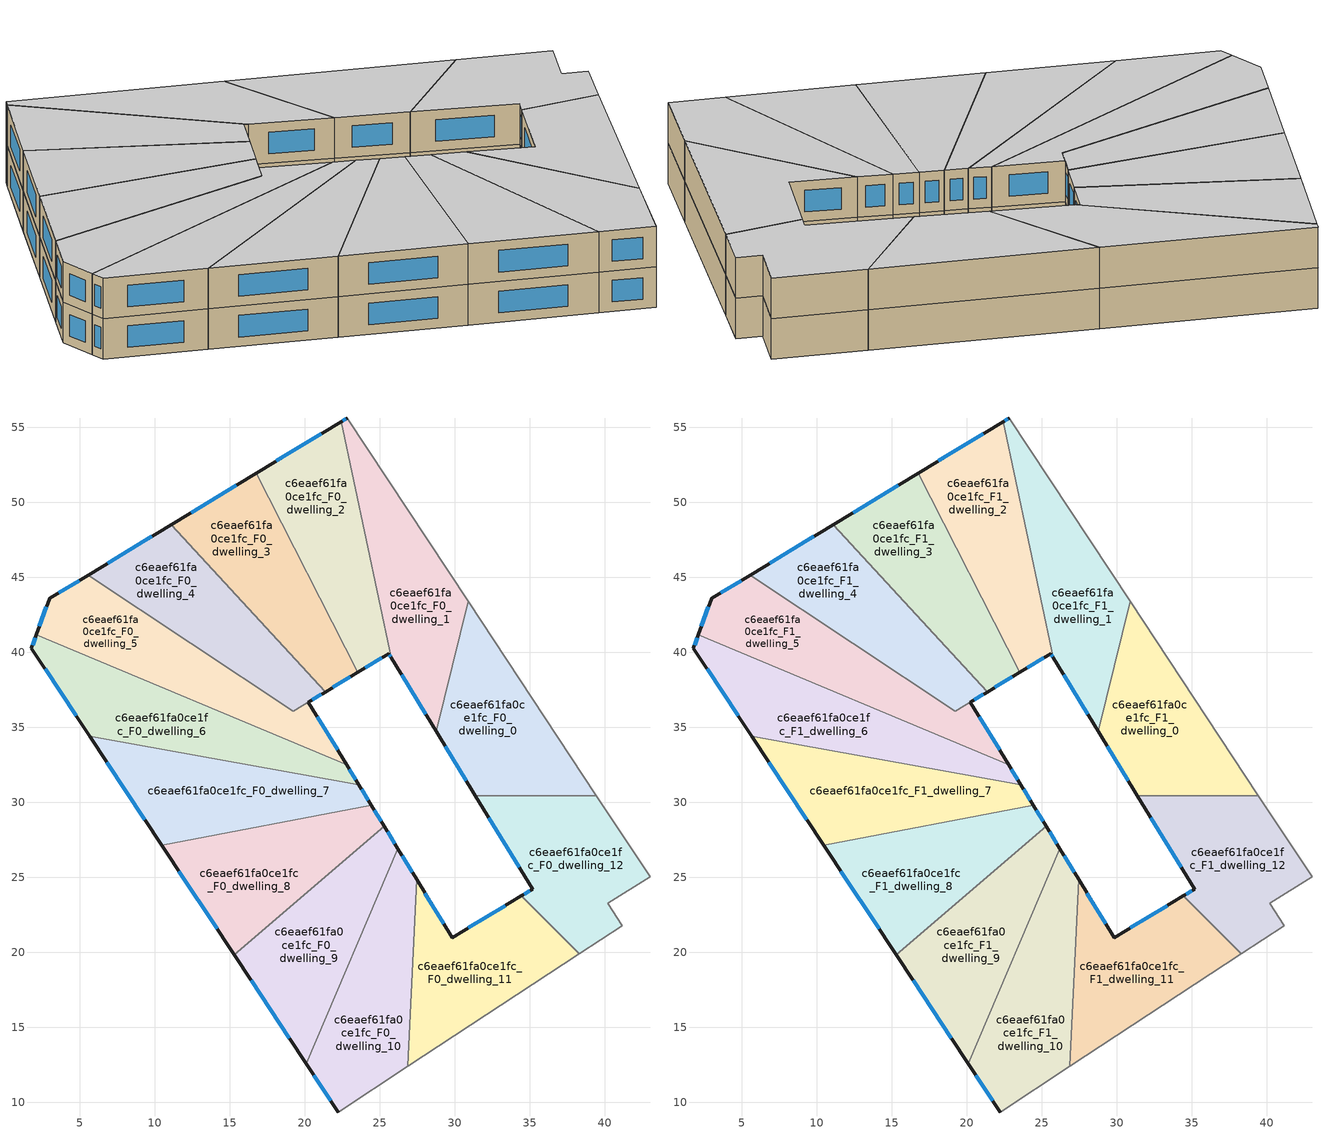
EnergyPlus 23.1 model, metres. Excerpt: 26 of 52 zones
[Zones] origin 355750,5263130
c6eaef61fa0ce1fc_F0_dwelling_0
 floor ground (EU_floor_Construction): 30.9,43.41 39.45,30.46 31.39,30.46 28.78,34.74 z0
 wall outside (EU_wall_Construction): 28.78,34.74 31.39,30.46 z0:3
 wall adiabatic (EU_wall_Construction): 39.45,30.46 30.9,43.41 z0:3
 wall to c6eaef61fa0ce1fc_F0_dwelling_1 (EU_wall_Construction): 30.9,43.41 28.77,34.74 z0:3
 wall to c6eaef61fa0ce1fc_F0_dwelling_12 (EU_wall_Construction): 31.39,30.46 39.45,30.46 z0:3
 window (EU_Window_Construction): 29.39,33.74 30.78,31.46 z0.7:2.3
c6eaef61fa0ce1fc_F0_dwelling_1
 floor ground (EU_floor_Construction): 22.84,55.63 30.9,43.41 28.78,34.74 25.78,39.66 22.45,55.39 z0
 wall outside (EU_wall_Construction): 25.78,39.66 28.78,34.74 / 22.84,55.63 22.45,55.39 z0:3
 wall adiabatic (EU_wall_Construction): 30.9,43.41 22.84,55.63 z0:3
 wall to c6eaef61fa0ce1fc_F0_dwelling_2 (EU_wall_Construction): 22.45,55.39 25.78,39.66 z0:3
 window (EU_Window_Construction): 26.48,38.5 28.07,35.9 / 22.74,55.57 22.54,55.45 z0.7:2.3
c6eaef61fa0ce1fc_F0_dwelling_10
 floor ground (EU_floor_Construction): 26.22,26.92 27.47,24.87 26.89,12.42 22.24,9.36 20.12,12.58 z0
 wall outside (EU_wall_Construction): 27.47,24.87 26.22,26.92 / 20.12,12.58 22.24,9.36 z0:3
 wall adiabatic (EU_wall_Construction): 22.24,9.36 26.89,12.42 z0:3
 wall to c6eaef61fa0ce1fc_F0_dwelling_9 (EU_wall_Construction): 26.22,26.92 20.12,12.58 z0:3
 wall to c6eaef61fa0ce1fc_F0_dwelling_11 (EU_wall_Construction): 26.89,12.42 27.47,24.87 z0:3
 window (EU_Window_Construction): 27.17,25.35 26.51,26.44 / 20.62,11.82 21.75,10.12 z0.7:2.3
c6eaef61fa0ce1fc_F0_dwelling_11
 floor ground (EU_floor_Construction): 34.45,23.77 38.32,19.93 26.89,12.42 27.47,24.87 29.84,20.99 z0
 wall outside (EU_wall_Construction): 34.45,23.77 29.84,20.99 27.47,24.87 z0:3
 wall adiabatic (EU_wall_Construction): 26.89,12.42 38.32,19.93 z0:3
 wall to c6eaef61fa0ce1fc_F0_dwelling_12 (EU_wall_Construction): 38.32,19.93 34.45,23.77 z0:3
 window (EU_Window_Construction): 29.28,21.9 28.02,23.96 / 33.37,23.12 30.92,21.64 z0.7:2.3
c6eaef61fa0ce1fc_F0_dwelling_12
 floor ground (EU_floor_Construction): 39.45,30.46 43.03,25.03 40.2,23.29 41.17,21.8 38.32,19.93 34.45,23.77 35.19,24.22 31.39,30.46 z0
 wall outside (EU_wall_Construction): 31.39,30.46 35.19,24.22 34.45,23.77 z0:3
 wall adiabatic (EU_wall_Construction): 38.32,19.93 41.17,21.8 40.2,23.29 43.03,25.03 39.45,30.46 z0:3
 window (EU_Window_Construction): 35.02,24.12 34.63,23.88 / 32.28,28.99 34.3,25.69 z0.7:2.3
c6eaef61fa0ce1fc_F0_dwelling_2
 floor ground (EU_floor_Construction): 22.45,55.39 25.78,39.66 25.61,39.93 23.54,38.67 16.78,51.96 z0
 wall outside (EU_wall_Construction): 23.54,38.67 25.61,39.93 25.78,39.66 / 22.45,55.39 16.78,51.96 z0:3
 wall to c6eaef61fa0ce1fc_F0_dwelling_3 (EU_wall_Construction): 16.78,51.96 23.54,38.67 z0:3
 window (EU_Window_Construction): 25.65,39.86 25.74,39.72 / 24.03,38.97 25.13,39.63 / 21.12,54.59 18.11,52.77 z0.7:2.3
c6eaef61fa0ce1fc_F0_dwelling_3
 floor ground (EU_floor_Construction): 16.78,51.96 23.54,38.67 21.37,37.36 11.11,48.52 z0
 wall outside (EU_wall_Construction): 21.38,37.36 23.54,38.67 / 16.78,51.96 11.11,48.52 z0:3
 wall to c6eaef61fa0ce1fc_F0_dwelling_4 (EU_wall_Construction): 11.11,48.52 21.37,37.36 z0:3
 window (EU_Window_Construction): 21.89,37.67 23.03,38.36 / 15.45,51.15 12.45,49.33 z0.7:2.3
c6eaef61fa0ce1fc_F0_dwelling_4
 floor ground (EU_floor_Construction): 11.11,48.52 21.37,37.36 19.39,36.16 19.26,36.08 5.57,45.16 z0
 wall outside (EU_wall_Construction): 11.11,48.52 5.57,45.16 z0:3
 wall to c6eaef61fa0ce1fc_F0_dwelling_5 (EU_wall_Construction): 5.57,45.16 19.26,36.08 21.37,37.36 z0:3
 window (EU_Window_Construction): 9.81,47.73 6.87,45.95 z0.7:2.3
c6eaef61fa0ce1fc_F0_dwelling_5
 floor ground (EU_floor_Construction): 21.38,37.36 20.26,36.68 22.8,32.52 2.12,41.19 2.99,43.6 5.57,45.16 19.26,36.08 19.39,36.16 z0
 wall outside (EU_wall_Construction): 22.8,32.52 20.26,36.68 21.38,37.36 / 5.57,45.16 2.99,43.6 2.12,41.19 z0:3
 wall to c6eaef61fa0ce1fc_F0_dwelling_6 (EU_wall_Construction): 2.12,41.19 22.8,32.52 z0:3
 window (EU_Window_Construction): 22.2,33.5 20.85,35.7 / 2.79,43.03 2.32,41.75 / 4.96,44.79 3.6,43.97 / 20.52,36.84 21.11,37.2 z0.7:2.3
c6eaef61fa0ce1fc_F0_dwelling_6
 floor ground (EU_floor_Construction): 22.8,32.52 23.61,31.19 5.68,34.4 1.79,40.28 2.12,41.19 z0
 wall outside (EU_wall_Construction): 23.61,31.19 22.8,32.52 / 2.12,41.19 1.79,40.28 5.68,34.4 z0:3
 wall to c6eaef61fa0ce1fc_F0_dwelling_7 (EU_wall_Construction): 5.68,34.4 23.61,31.19 z0:3
 window (EU_Window_Construction): 23.42,31.5 22.99,32.21 / 2.7,38.9 4.77,35.78 / 2.04,40.98 1.87,40.49 z0.7:2.3
c6eaef61fa0ce1fc_F0_dwelling_7
 floor ground (EU_floor_Construction): 23.61,31.19 24.44,29.82 10.49,27.14 5.68,34.4 z0
 wall outside (EU_wall_Construction): 24.44,29.82 23.61,31.19 / 5.68,34.4 10.49,27.14 z0:3
 wall to c6eaef61fa0ce1fc_F0_dwelling_8 (EU_wall_Construction): 10.49,27.14 24.44,29.82 z0:3
 window (EU_Window_Construction): 24.25,30.14 23.8,30.87 / 6.81,32.69 9.36,28.84 z0.7:2.3
c6eaef61fa0ce1fc_F0_dwelling_8
 floor ground (EU_floor_Construction): 24.44,29.82 25.31,28.4 15.3,19.86 10.49,27.14 z0
 wall outside (EU_wall_Construction): 25.31,28.4 24.44,29.82 / 10.49,27.14 15.3,19.86 z0:3
 wall to c6eaef61fa0ce1fc_F0_dwelling_9 (EU_wall_Construction): 15.3,19.86 25.31,28.4 z0:3
 window (EU_Window_Construction): 25.11,28.73 24.65,29.49 / 11.62,25.43 14.17,21.57 z0.7:2.3
c6eaef61fa0ce1fc_F0_dwelling_9
 floor ground (EU_floor_Construction): 25.31,28.4 26.22,26.92 20.12,12.58 15.3,19.86 z0
 wall outside (EU_wall_Construction): 26.22,26.92 25.31,28.4 / 15.3,19.86 20.12,12.58 z0:3
 window (EU_Window_Construction): 26.01,27.26 25.53,28.05 / 16.43,18.15 18.99,14.29 z0.7:2.3
c6eaef61fa0ce1fc_F1_dwelling_0
 floor to c6eaef61fa0ce1fc_F0_dwelling_0 (EU_floor_Construction): 30.9,43.41 39.45,30.46 31.39,30.46 28.77,34.74 z3
 wall outside (EU_wall_Construction): 28.78,34.74 31.39,30.46 z3:6
 wall adiabatic (EU_wall_Construction): 39.45,30.46 30.9,43.41 z3:6
 wall to c6eaef61fa0ce1fc_F1_dwelling_1 (EU_wall_Construction): 30.9,43.41 28.77,34.74 z3:6
 wall to c6eaef61fa0ce1fc_F1_dwelling_12 (EU_wall_Construction): 31.39,30.46 39.45,30.46 z3:6
 window (EU_Window_Construction): 29.39,33.74 30.78,31.46 z3.7:5.3
 ceiling to c6eaef61fa0ce1fc_F2_dwelling_0 (EU_floor_Construction): 39.45,30.46 30.9,43.41 28.77,34.74 31.39,30.46 z6
c6eaef61fa0ce1fc_F1_dwelling_1
 floor to c6eaef61fa0ce1fc_F0_dwelling_1 (EU_floor_Construction): 22.83,55.63 30.9,43.41 28.77,34.74 25.78,39.66 22.45,55.39 z3
 wall outside (EU_wall_Construction): 25.78,39.66 28.78,34.74 / 22.84,55.63 22.45,55.39 z3:6
 wall adiabatic (EU_wall_Construction): 30.9,43.41 22.84,55.63 z3:6
 wall to c6eaef61fa0ce1fc_F1_dwelling_2 (EU_wall_Construction): 22.45,55.39 25.78,39.66 z3:6
 window (EU_Window_Construction): 26.48,38.5 28.07,35.9 / 22.74,55.57 22.54,55.45 z3.7:5.3
 ceiling to c6eaef61fa0ce1fc_F2_dwelling_1 (EU_floor_Construction): 28.77,34.74 30.9,43.41 22.83,55.63 22.45,55.39 25.78,39.66 z6
c6eaef61fa0ce1fc_F1_dwelling_10
 floor to c6eaef61fa0ce1fc_F0_dwelling_10 (EU_floor_Construction): 26.22,26.92 27.47,24.87 26.89,12.42 22.24,9.36 20.12,12.58 z3
 wall outside (EU_wall_Construction): 27.47,24.87 26.22,26.92 / 20.12,12.58 22.24,9.36 z3:6
 wall adiabatic (EU_wall_Construction): 22.24,9.36 26.89,12.42 z3:6
 wall to c6eaef61fa0ce1fc_F1_dwelling_9 (EU_wall_Construction): 26.22,26.92 20.12,12.58 z3:6
 wall to c6eaef61fa0ce1fc_F1_dwelling_11 (EU_wall_Construction): 26.89,12.42 27.47,24.87 z3:6
 window (EU_Window_Construction): 27.17,25.35 26.51,26.44 / 20.62,11.82 21.75,10.12 z3.7:5.3
 ceiling to c6eaef61fa0ce1fc_F2_dwelling_10 (EU_floor_Construction): 26.89,12.42 27.47,24.87 26.22,26.92 20.12,12.58 22.24,9.36 z6
c6eaef61fa0ce1fc_F1_dwelling_11
 floor to c6eaef61fa0ce1fc_F0_dwelling_11 (EU_floor_Construction): 34.45,23.77 38.32,19.93 26.89,12.42 27.47,24.87 29.84,20.99 z3
 wall outside (EU_wall_Construction): 34.45,23.77 29.84,20.99 27.47,24.87 z3:6
 wall adiabatic (EU_wall_Construction): 26.89,12.42 38.32,19.93 z3:6
 wall to c6eaef61fa0ce1fc_F1_dwelling_12 (EU_wall_Construction): 38.32,19.93 34.45,23.77 z3:6
 window (EU_Window_Construction): 29.28,21.9 28.02,23.96 / 33.37,23.12 30.92,21.64 z3.7:5.3
 ceiling to c6eaef61fa0ce1fc_F2_dwelling_11 (EU_floor_Construction): 38.32,19.93 34.45,23.77 29.84,20.99 27.47,24.87 26.89,12.42 z6
c6eaef61fa0ce1fc_F1_dwelling_12
 floor to c6eaef61fa0ce1fc_F0_dwelling_12 (EU_floor_Construction): 39.45,30.46 43.03,25.03 40.2,23.29 41.17,21.8 38.32,19.93 34.45,23.77 35.19,24.22 31.39,30.46 z3
 wall outside (EU_wall_Construction): 31.39,30.46 35.19,24.22 34.45,23.77 z3:6
 wall adiabatic (EU_wall_Construction): 38.32,19.93 41.17,21.8 40.2,23.29 43.03,25.03 39.45,30.46 z3:6
 window (EU_Window_Construction): 35.02,24.12 34.63,23.88 / 32.28,28.99 34.3,25.69 z3.7:5.3
 ceiling to c6eaef61fa0ce1fc_F2_dwelling_12 (EU_floor_Construction): 41.17,21.8 40.2,23.29 43.03,25.03 39.45,30.46 31.39,30.46 35.19,24.22 34.45,23.77 38.32,19.93 z6
c6eaef61fa0ce1fc_F1_dwelling_2
 floor to c6eaef61fa0ce1fc_F0_dwelling_2 (EU_floor_Construction): 22.45,55.39 25.78,39.66 25.61,39.93 23.54,38.67 16.78,51.96 z3
 wall outside (EU_wall_Construction): 23.54,38.67 25.61,39.93 25.78,39.66 / 22.45,55.39 16.78,51.96 z3:6
 wall to c6eaef61fa0ce1fc_F1_dwelling_3 (EU_wall_Construction): 16.78,51.96 23.54,38.67 z3:6
 window (EU_Window_Construction): 25.65,39.86 25.74,39.72 / 24.03,38.97 25.13,39.63 / 21.12,54.59 18.11,52.77 z3.7:5.3
 ceiling to c6eaef61fa0ce1fc_F2_dwelling_2 (EU_floor_Construction): 25.78,39.66 22.45,55.39 16.78,51.96 23.54,38.67 25.61,39.93 z6
c6eaef61fa0ce1fc_F1_dwelling_3
 floor to c6eaef61fa0ce1fc_F0_dwelling_3 (EU_floor_Construction): 16.78,51.96 23.54,38.67 21.37,37.36 11.11,48.52 z3
 wall outside (EU_wall_Construction): 21.38,37.36 23.54,38.67 / 16.78,51.96 11.11,48.52 z3:6
 wall to c6eaef61fa0ce1fc_F1_dwelling_4 (EU_wall_Construction): 11.11,48.52 21.37,37.36 z3:6
 window (EU_Window_Construction): 21.89,37.67 23.03,38.36 / 15.45,51.15 12.45,49.33 z3.7:5.3
 ceiling to c6eaef61fa0ce1fc_F2_dwelling_3 (EU_floor_Construction): 23.54,38.67 16.78,51.96 11.11,48.52 21.37,37.36 z6
c6eaef61fa0ce1fc_F1_dwelling_4
 floor to c6eaef61fa0ce1fc_F0_dwelling_4 (EU_floor_Construction): 11.11,48.52 21.37,37.36 19.39,36.16 19.26,36.08 5.57,45.16 z3
 wall outside (EU_wall_Construction): 11.11,48.52 5.57,45.16 z3:6
 wall to c6eaef61fa0ce1fc_F1_dwelling_5 (EU_wall_Construction): 5.57,45.16 19.26,36.08 21.37,37.36 z3:6
 window (EU_Window_Construction): 9.81,47.73 6.87,45.95 z3.7:5.3
 ceiling to c6eaef61fa0ce1fc_F2_dwelling_4 (EU_floor_Construction): 21.37,37.36 11.11,48.52 5.57,45.16 19.26,36.08 19.39,36.16 z6
c6eaef61fa0ce1fc_F1_dwelling_5
 floor to c6eaef61fa0ce1fc_F0_dwelling_5 (EU_floor_Construction): 21.38,37.36 20.26,36.68 22.8,32.52 2.12,41.19 2.99,43.6 5.57,45.16 19.26,36.08 19.39,36.16 z3
 wall outside (EU_wall_Construction): 22.8,32.52 20.26,36.68 21.38,37.36 / 5.57,45.16 2.99,43.6 2.12,41.19 z3:6
 wall to c6eaef61fa0ce1fc_F1_dwelling_6 (EU_wall_Construction): 2.12,41.19 22.8,32.52 z3:6
 window (EU_Window_Construction): 22.2,33.5 20.85,35.7 / 2.79,43.03 2.32,41.75 / 4.96,44.79 3.6,43.97 / 20.52,36.84 21.11,37.2 z3.7:5.3
 ceiling to c6eaef61fa0ce1fc_F2_dwelling_5 (EU_floor_Construction): 22.8,32.52 20.26,36.68 21.38,37.36 19.39,36.16 19.26,36.08 5.57,45.16 2.99,43.6 2.12,41.19 z6
c6eaef61fa0ce1fc_F1_dwelling_6
 floor to c6eaef61fa0ce1fc_F0_dwelling_6 (EU_floor_Construction): 22.8,32.52 23.61,31.19 5.68,34.4 1.79,40.28 2.12,41.19 z3
 wall outside (EU_wall_Construction): 23.61,31.19 22.8,32.52 / 2.12,41.19 1.79,40.28 5.68,34.4 z3:6
 wall to c6eaef61fa0ce1fc_F1_dwelling_7 (EU_wall_Construction): 5.68,34.4 23.61,31.19 z3:6
 window (EU_Window_Construction): 23.42,31.5 22.99,32.21 / 2.7,38.9 4.77,35.78 / 2.04,40.98 1.87,40.49 z3.7:5.3
 ceiling to c6eaef61fa0ce1fc_F2_dwelling_6 (EU_floor_Construction): 23.61,31.19 22.8,32.52 2.12,41.19 1.79,40.28 5.68,34.4 z6
c6eaef61fa0ce1fc_F1_dwelling_7
 floor to c6eaef61fa0ce1fc_F0_dwelling_7 (EU_floor_Construction): 23.61,31.19 24.44,29.82 10.49,27.14 5.68,34.4 z3
 wall outside (EU_wall_Construction): 24.44,29.82 23.61,31.19 / 5.68,34.4 10.49,27.14 z3:6
 wall to c6eaef61fa0ce1fc_F1_dwelling_8 (EU_wall_Construction): 10.49,27.14 24.44,29.82 z3:6
 window (EU_Window_Construction): 24.25,30.14 23.8,30.87 / 6.81,32.69 9.36,28.84 z3.7:5.3
 ceiling to c6eaef61fa0ce1fc_F2_dwelling_7 (EU_floor_Construction): 24.44,29.82 23.61,31.19 5.68,34.4 10.49,27.14 z6
c6eaef61fa0ce1fc_F1_dwelling_8
 floor to c6eaef61fa0ce1fc_F0_dwelling_8 (EU_floor_Construction): 24.44,29.82 25.31,28.4 15.3,19.86 10.49,27.14 z3
 wall outside (EU_wall_Construction): 25.31,28.4 24.44,29.82 / 10.49,27.14 15.3,19.86 z3:6
 wall to c6eaef61fa0ce1fc_F1_dwelling_9 (EU_wall_Construction): 15.3,19.86 25.31,28.4 z3:6
 window (EU_Window_Construction): 25.11,28.73 24.65,29.49 / 11.62,25.43 14.17,21.57 z3.7:5.3
 ceiling to c6eaef61fa0ce1fc_F2_dwelling_8 (EU_floor_Construction): 25.31,28.4 24.44,29.82 10.49,27.14 15.3,19.86 z6
c6eaef61fa0ce1fc_F1_dwelling_9
 floor to c6eaef61fa0ce1fc_F0_dwelling_9 (EU_floor_Construction): 25.31,28.4 26.22,26.92 20.12,12.58 15.3,19.86 z3
 wall outside (EU_wall_Construction): 26.22,26.92 25.31,28.4 / 15.3,19.86 20.12,12.58 z3:6
 window (EU_Window_Construction): 26.01,27.26 25.53,28.05 / 16.43,18.15 18.99,14.29 z3.7:5.3
 ceiling to c6eaef61fa0ce1fc_F2_dwelling_9 (EU_floor_Construction): 20.12,12.58 26.22,26.92 25.31,28.4 15.3,19.86 z6
[Building]
EU S2 Campaign: North Axis=0; Terrain=City; Solar Distribution=FullExterior
[Site:Location]
Budapest.Ferenc.Liszt.Intl.AP: Latitude=47.437; Longitude=19.256; Time Zone=1; Elevation=185
[SizingPeriod:WeatherFileDays]
AnnualSizingPeriod: Begin Month=1; Begin Day of Month=1; End Month=12; End Day of Month=31; Day of Week for Start Day=Monday; Use Weather File Daylight Saving Period=No; Use Weather File Rain and Snow Indicators=No
[MATERIAL]
EU_InternalMass_Material: Roughness=MediumRough; Thickness=0.1; Conductivity=1; Density=1800; Specific Heat=900; Thermal Absorptance=0.9; Solar Absorptance=0.7; Visible Absorptance=0.7
[MATERIAL:NOMASS] Roughness=MediumRough; Thermal Absorptance=0.9; Solar Absorptance=0.7; Visible Absorptance=0.7
Name | Thermal Resistance
EU_wall_NoMass | 0.832559
EU_floor_NoMass | 0.872794
[WINDOWMATERIAL:SIMPLEGLAZINGSYSTEM]
EU_Window_SimpleGlazing: UFactor=2.79869; Solar Heat Gain Coefficient=0.75; Visible Transmittance=0.75
[CONSTRUCTION]
EU_wall_Construction: EU_wall_NoMass
EU_floor_Construction: EU_floor_NoMass
EU_Window_Construction: EU_Window_SimpleGlazing
EU_InternalMass_Construction: EU_InternalMass_Material
[ZONE] Type=1; Multiplier=1; Ceiling Height=autocalculate; Floor Area=autocalculate; Part of Total Floor Area=Yes
Name | Volume
c6eaef61fa0ce1fc_F0_dwelling_0; c6eaef61fa0ce1fc_F1_dwelling_0; c6eaef61fa0ce1fc_F0_dwelling_11; c6eaef61fa0ce1fc_F1_dwelling_11 | 204.264
c6eaef61fa0ce1fc_F0_dwelling_1; c6eaef61fa0ce1fc_F1_dwelling_1 | 204.241
c6eaef61fa0ce1fc_F0_dwelling_10; c6eaef61fa0ce1fc_F0_dwelling_9; c6eaef61fa0ce1fc_F1_dwelling_9 | 204.242
c6eaef61fa0ce1fc_F1_dwelling_10 | 204.243
c6eaef61fa0ce1fc_F0_dwelling_12; c6eaef61fa0ce1fc_F1_dwelling_12 | 204.276
c6eaef61fa0ce1fc_F0_dwelling_2; c6eaef61fa0ce1fc_F1_dwelling_2 | 204.249
c6eaef61fa0ce1fc_F0_dwelling_3; c6eaef61fa0ce1fc_F1_dwelling_3 | 204.226
c6eaef61fa0ce1fc_F0_dwelling_4; c6eaef61fa0ce1fc_F1_dwelling_4 | 199.822
c6eaef61fa0ce1fc_F0_dwelling_5 | 208.692
c6eaef61fa0ce1fc_F1_dwelling_5 | 208.691
c6eaef61fa0ce1fc_F0_dwelling_6 | 204.292
c6eaef61fa0ce1fc_F1_dwelling_6 | 204.291
c6eaef61fa0ce1fc_F0_dwelling_7; c6eaef61fa0ce1fc_F1_dwelling_7 | 204.275
c6eaef61fa0ce1fc_F0_dwelling_8 | 204.257
c6eaef61fa0ce1fc_F1_dwelling_8 | 204.256
[INTERNALMASS] Construction=EU_InternalMass_Construction
Name | Zone or ZoneList | Surface Area
c6eaef61fa0ce1fc_F0_dwelling_0_EU_InternalMass | c6eaef61fa0ce1fc_F0_dwelling_0 | 68.088
c6eaef61fa0ce1fc_F0_dwelling_1_EU_InternalMass | c6eaef61fa0ce1fc_F0_dwelling_1 | 68.0803
c6eaef61fa0ce1fc_F0_dwelling_2_EU_InternalMass | c6eaef61fa0ce1fc_F0_dwelling_2 | 68.0828
c6eaef61fa0ce1fc_F0_dwelling_3_EU_InternalMass | c6eaef61fa0ce1fc_F0_dwelling_3 | 68.0868
c6eaef61fa0ce1fc_F0_dwelling_4_EU_InternalMass | c6eaef61fa0ce1fc_F0_dwelling_4 | 66.6102
c6eaef61fa0ce1fc_F0_dwelling_5_EU_InternalMass | c6eaef61fa0ce1fc_F0_dwelling_5 | 69.5588
c6eaef61fa0ce1fc_F0_dwelling_6_EU_InternalMass | c6eaef61fa0ce1fc_F0_dwelling_6 | 68.097
c6eaef61fa0ce1fc_F0_dwelling_7_EU_InternalMass | c6eaef61fa0ce1fc_F0_dwelling_7 | 68.0917
c6eaef61fa0ce1fc_F0_dwelling_8_EU_InternalMass | c6eaef61fa0ce1fc_F0_dwelling_8 | 68.0856
c6eaef61fa0ce1fc_F0_dwelling_9_EU_InternalMass | c6eaef61fa0ce1fc_F0_dwelling_9 | 68.0807
c6eaef61fa0ce1fc_F0_dwelling_10_EU_InternalMass | c6eaef61fa0ce1fc_F0_dwelling_10 | 68.0808
c6eaef61fa0ce1fc_F0_dwelling_11_EU_InternalMass | c6eaef61fa0ce1fc_F0_dwelling_11 | 68.0881
c6eaef61fa0ce1fc_F0_dwelling_12_EU_InternalMass | c6eaef61fa0ce1fc_F0_dwelling_12 | 68.092
c6eaef61fa0ce1fc_F1_dwelling_0_EU_InternalMass | c6eaef61fa0ce1fc_F1_dwelling_0 | 68.088
c6eaef61fa0ce1fc_F1_dwelling_1_EU_InternalMass | c6eaef61fa0ce1fc_F1_dwelling_1 | 68.0803
c6eaef61fa0ce1fc_F1_dwelling_2_EU_InternalMass | c6eaef61fa0ce1fc_F1_dwelling_2 | 68.0828
c6eaef61fa0ce1fc_F1_dwelling_3_EU_InternalMass | c6eaef61fa0ce1fc_F1_dwelling_3 | 68.0868
c6eaef61fa0ce1fc_F1_dwelling_4_EU_InternalMass | c6eaef61fa0ce1fc_F1_dwelling_4 | 66.6102
c6eaef61fa0ce1fc_F1_dwelling_5_EU_InternalMass | c6eaef61fa0ce1fc_F1_dwelling_5 | 69.5588
c6eaef61fa0ce1fc_F1_dwelling_6_EU_InternalMass | c6eaef61fa0ce1fc_F1_dwelling_6 | 68.097
c6eaef61fa0ce1fc_F1_dwelling_7_EU_InternalMass | c6eaef61fa0ce1fc_F1_dwelling_7 | 68.0917
c6eaef61fa0ce1fc_F1_dwelling_8_EU_InternalMass | c6eaef61fa0ce1fc_F1_dwelling_8 | 68.0856
c6eaef61fa0ce1fc_F1_dwelling_9_EU_InternalMass | c6eaef61fa0ce1fc_F1_dwelling_9 | 68.0807
c6eaef61fa0ce1fc_F1_dwelling_10_EU_InternalMass | c6eaef61fa0ce1fc_F1_dwelling_10 | 68.0808
c6eaef61fa0ce1fc_F1_dwelling_11_EU_InternalMass | c6eaef61fa0ce1fc_F1_dwelling_11 | 68.0881
c6eaef61fa0ce1fc_F1_dwelling_12_EU_InternalMass | c6eaef61fa0ce1fc_F1_dwelling_12 | 68.092
[OTHEREQUIPMENT] Fuel Type=Electricity; Design Level Calculation Method=Watts/Area; Power per Zone Floor Area=1; Fraction Latent=0; Fraction Radiant=0; Fraction Lost=0; Carbon Dioxide Generation Rate=0; EndUse Subcategory=EU_Step8_InternalGains
Name | Zone or ZoneList or Space or SpaceList | Schedule
EU_Step8_InternalGain_c6eaef61fa0ce1fc_F0_dwelling_0_f000 | c6eaef61fa0ce1fc_F0_dwelling_0 | EU_Step8_GainSchedule_c6eaef61fa0ce1fc_F0_dwelling_0_f000
EU_Step8_InternalGain_c6eaef61fa0ce1fc_F0_dwelling_1_f000 | c6eaef61fa0ce1fc_F0_dwelling_1 | EU_Step8_GainSchedule_c6eaef61fa0ce1fc_F0_dwelling_1_f000
EU_Step8_InternalGain_c6eaef61fa0ce1fc_F0_dwelling_2_f000 | c6eaef61fa0ce1fc_F0_dwelling_2 | EU_Step8_GainSchedule_c6eaef61fa0ce1fc_F0_dwelling_2_f000
EU_Step8_InternalGain_c6eaef61fa0ce1fc_F0_dwelling_3_f000 | c6eaef61fa0ce1fc_F0_dwelling_3 | EU_Step8_GainSchedule_c6eaef61fa0ce1fc_F0_dwelling_3_f000
EU_Step8_InternalGain_c6eaef61fa0ce1fc_F0_dwelling_4_f000 | c6eaef61fa0ce1fc_F0_dwelling_4 | EU_Step8_GainSchedule_c6eaef61fa0ce1fc_F0_dwelling_4_f000
EU_Step8_InternalGain_c6eaef61fa0ce1fc_F0_dwelling_5_f000 | c6eaef61fa0ce1fc_F0_dwelling_5 | EU_Step8_GainSchedule_c6eaef61fa0ce1fc_F0_dwelling_5_f000
EU_Step8_InternalGain_c6eaef61fa0ce1fc_F0_dwelling_6_f000 | c6eaef61fa0ce1fc_F0_dwelling_6 | EU_Step8_GainSchedule_c6eaef61fa0ce1fc_F0_dwelling_6_f000
EU_Step8_InternalGain_c6eaef61fa0ce1fc_F0_dwelling_7_f000 | c6eaef61fa0ce1fc_F0_dwelling_7 | EU_Step8_GainSchedule_c6eaef61fa0ce1fc_F0_dwelling_7_f000
EU_Step8_InternalGain_c6eaef61fa0ce1fc_F0_dwelling_8_f000 | c6eaef61fa0ce1fc_F0_dwelling_8 | EU_Step8_GainSchedule_c6eaef61fa0ce1fc_F0_dwelling_8_f000
EU_Step8_InternalGain_c6eaef61fa0ce1fc_F0_dwelling_9_f000 | c6eaef61fa0ce1fc_F0_dwelling_9 | EU_Step8_GainSchedule_c6eaef61fa0ce1fc_F0_dwelling_9_f000
EU_Step8_InternalGain_c6eaef61fa0ce1fc_F0_dwelling_10_f000 | c6eaef61fa0ce1fc_F0_dwelling_10 | EU_Step8_GainSchedule_c6eaef61fa0ce1fc_F0_dwelling_10_f000
EU_Step8_InternalGain_c6eaef61fa0ce1fc_F0_dwelling_11_f000 | c6eaef61fa0ce1fc_F0_dwelling_11 | EU_Step8_GainSchedule_c6eaef61fa0ce1fc_F0_dwelling_11_f000
EU_Step8_InternalGain_c6eaef61fa0ce1fc_F0_dwelling_12_f000 | c6eaef61fa0ce1fc_F0_dwelling_12 | EU_Step8_GainSchedule_c6eaef61fa0ce1fc_F0_dwelling_12_f000
EU_Step8_InternalGain_c6eaef61fa0ce1fc_F1_dwelling_0_f000 | c6eaef61fa0ce1fc_F1_dwelling_0 | EU_Step8_GainSchedule_c6eaef61fa0ce1fc_F1_dwelling_0_f000
EU_Step8_InternalGain_c6eaef61fa0ce1fc_F1_dwelling_1_f000 | c6eaef61fa0ce1fc_F1_dwelling_1 | EU_Step8_GainSchedule_c6eaef61fa0ce1fc_F1_dwelling_1_f000
EU_Step8_InternalGain_c6eaef61fa0ce1fc_F1_dwelling_2_f000 | c6eaef61fa0ce1fc_F1_dwelling_2 | EU_Step8_GainSchedule_c6eaef61fa0ce1fc_F1_dwelling_2_f000
EU_Step8_InternalGain_c6eaef61fa0ce1fc_F1_dwelling_3_f000 | c6eaef61fa0ce1fc_F1_dwelling_3 | EU_Step8_GainSchedule_c6eaef61fa0ce1fc_F1_dwelling_3_f000
EU_Step8_InternalGain_c6eaef61fa0ce1fc_F1_dwelling_4_f000 | c6eaef61fa0ce1fc_F1_dwelling_4 | EU_Step8_GainSchedule_c6eaef61fa0ce1fc_F1_dwelling_4_f000
EU_Step8_InternalGain_c6eaef61fa0ce1fc_F1_dwelling_5_f000 | c6eaef61fa0ce1fc_F1_dwelling_5 | EU_Step8_GainSchedule_c6eaef61fa0ce1fc_F1_dwelling_5_f000
EU_Step8_InternalGain_c6eaef61fa0ce1fc_F1_dwelling_6_f000 | c6eaef61fa0ce1fc_F1_dwelling_6 | EU_Step8_GainSchedule_c6eaef61fa0ce1fc_F1_dwelling_6_f000
EU_Step8_InternalGain_c6eaef61fa0ce1fc_F1_dwelling_7_f000 | c6eaef61fa0ce1fc_F1_dwelling_7 | EU_Step8_GainSchedule_c6eaef61fa0ce1fc_F1_dwelling_7_f000
EU_Step8_InternalGain_c6eaef61fa0ce1fc_F1_dwelling_8_f000 | c6eaef61fa0ce1fc_F1_dwelling_8 | EU_Step8_GainSchedule_c6eaef61fa0ce1fc_F1_dwelling_8_f000
EU_Step8_InternalGain_c6eaef61fa0ce1fc_F1_dwelling_9_f000 | c6eaef61fa0ce1fc_F1_dwelling_9 | EU_Step8_GainSchedule_c6eaef61fa0ce1fc_F1_dwelling_9_f000
EU_Step8_InternalGain_c6eaef61fa0ce1fc_F1_dwelling_10_f000 | c6eaef61fa0ce1fc_F1_dwelling_10 | EU_Step8_GainSchedule_c6eaef61fa0ce1fc_F1_dwelling_10_f000
EU_Step8_InternalGain_c6eaef61fa0ce1fc_F1_dwelling_11_f000 | c6eaef61fa0ce1fc_F1_dwelling_11 | EU_Step8_GainSchedule_c6eaef61fa0ce1fc_F1_dwelling_11_f000
EU_Step8_InternalGain_c6eaef61fa0ce1fc_F1_dwelling_12_f000 | c6eaef61fa0ce1fc_F1_dwelling_12 | EU_Step8_GainSchedule_c6eaef61fa0ce1fc_F1_dwelling_12_f000
[ZONEVENTILATION:DESIGNFLOWRATE] Schedule=EU_AlwaysOn; Design Flow Rate Calculation Method=AirChanges/Hour; Air Changes per Hour=0.475469; Ventilation Type=Natural; Fan Pressure Rise=0; Fan Total Efficiency=1; Constant Term Coefficient=1; Temperature Term Coefficient=0; Velocity Term Coefficient=0; Velocity Squared Term Coefficient=0; Minimum Indoor Temperature=-100; Maximum Indoor Temperature=100; Delta Temperature=-100; Minimum Outdoor Temperature=-100; Maximum Outdoor Temperature=100; Maximum Wind Speed=40
Name | Zone or ZoneList or Space or SpaceList
EU_ConstantAir_c6eaef61fa0ce1fc_F0_dwelling_0 | c6eaef61fa0ce1fc_F0_dwelling_0
EU_ConstantAir_c6eaef61fa0ce1fc_F0_dwelling_1 | c6eaef61fa0ce1fc_F0_dwelling_1
EU_ConstantAir_c6eaef61fa0ce1fc_F0_dwelling_2 | c6eaef61fa0ce1fc_F0_dwelling_2
EU_ConstantAir_c6eaef61fa0ce1fc_F0_dwelling_3 | c6eaef61fa0ce1fc_F0_dwelling_3
EU_ConstantAir_c6eaef61fa0ce1fc_F0_dwelling_4 | c6eaef61fa0ce1fc_F0_dwelling_4
EU_ConstantAir_c6eaef61fa0ce1fc_F0_dwelling_5 | c6eaef61fa0ce1fc_F0_dwelling_5
EU_ConstantAir_c6eaef61fa0ce1fc_F0_dwelling_6 | c6eaef61fa0ce1fc_F0_dwelling_6
EU_ConstantAir_c6eaef61fa0ce1fc_F0_dwelling_7 | c6eaef61fa0ce1fc_F0_dwelling_7
EU_ConstantAir_c6eaef61fa0ce1fc_F0_dwelling_8 | c6eaef61fa0ce1fc_F0_dwelling_8
EU_ConstantAir_c6eaef61fa0ce1fc_F0_dwelling_9 | c6eaef61fa0ce1fc_F0_dwelling_9
EU_ConstantAir_c6eaef61fa0ce1fc_F0_dwelling_10 | c6eaef61fa0ce1fc_F0_dwelling_10
EU_ConstantAir_c6eaef61fa0ce1fc_F0_dwelling_11 | c6eaef61fa0ce1fc_F0_dwelling_11
EU_ConstantAir_c6eaef61fa0ce1fc_F0_dwelling_12 | c6eaef61fa0ce1fc_F0_dwelling_12
EU_ConstantAir_c6eaef61fa0ce1fc_F1_dwelling_0 | c6eaef61fa0ce1fc_F1_dwelling_0
EU_ConstantAir_c6eaef61fa0ce1fc_F1_dwelling_1 | c6eaef61fa0ce1fc_F1_dwelling_1
EU_ConstantAir_c6eaef61fa0ce1fc_F1_dwelling_2 | c6eaef61fa0ce1fc_F1_dwelling_2
EU_ConstantAir_c6eaef61fa0ce1fc_F1_dwelling_3 | c6eaef61fa0ce1fc_F1_dwelling_3
EU_ConstantAir_c6eaef61fa0ce1fc_F1_dwelling_4 | c6eaef61fa0ce1fc_F1_dwelling_4
EU_ConstantAir_c6eaef61fa0ce1fc_F1_dwelling_5 | c6eaef61fa0ce1fc_F1_dwelling_5
EU_ConstantAir_c6eaef61fa0ce1fc_F1_dwelling_6 | c6eaef61fa0ce1fc_F1_dwelling_6
EU_ConstantAir_c6eaef61fa0ce1fc_F1_dwelling_7 | c6eaef61fa0ce1fc_F1_dwelling_7
EU_ConstantAir_c6eaef61fa0ce1fc_F1_dwelling_8 | c6eaef61fa0ce1fc_F1_dwelling_8
EU_ConstantAir_c6eaef61fa0ce1fc_F1_dwelling_9 | c6eaef61fa0ce1fc_F1_dwelling_9
EU_ConstantAir_c6eaef61fa0ce1fc_F1_dwelling_10 | c6eaef61fa0ce1fc_F1_dwelling_10
EU_ConstantAir_c6eaef61fa0ce1fc_F1_dwelling_11 | c6eaef61fa0ce1fc_F1_dwelling_11
EU_ConstantAir_c6eaef61fa0ce1fc_F1_dwelling_12 | c6eaef61fa0ce1fc_F1_dwelling_12
[HVACTEMPLATE:THERMOSTAT] Constant Heating Setpoint=20; Constant Cooling Setpoint=50
EU_HeatOnly_c6eaef61fa0ce1fc_F0_dwelling_0; EU_HeatOnly_c6eaef61fa0ce1fc_F0_dwelling_1; EU_HeatOnly_c6eaef61fa0ce1fc_F0_dwelling_2; EU_HeatOnly_c6eaef61fa0ce1fc_F0_dwelling_3; EU_HeatOnly_c6eaef61fa0ce1fc_F0_dwelling_4; EU_HeatOnly_c6eaef61fa0ce1fc_F0_dwelling_5; EU_HeatOnly_c6eaef61fa0ce1fc_F0_dwelling_6; EU_HeatOnly_c6eaef61fa0ce1fc_F0_dwelling_7; EU_HeatOnly_c6eaef61fa0ce1fc_F0_dwelling_8; EU_HeatOnly_c6eaef61fa0ce1fc_F0_dwelling_9; EU_HeatOnly_c6eaef61fa0ce1fc_F0_dwelling_10; EU_HeatOnly_c6eaef61fa0ce1fc_F0_dwelling_11; EU_HeatOnly_c6eaef61fa0ce1fc_F0_dwelling_12; EU_HeatOnly_c6eaef61fa0ce1fc_F1_dwelling_0; EU_HeatOnly_c6eaef61fa0ce1fc_F1_dwelling_1; EU_HeatOnly_c6eaef61fa0ce1fc_F1_dwelling_2; EU_HeatOnly_c6eaef61fa0ce1fc_F1_dwelling_3; EU_HeatOnly_c6eaef61fa0ce1fc_F1_dwelling_4; EU_HeatOnly_c6eaef61fa0ce1fc_F1_dwelling_5; EU_HeatOnly_c6eaef61fa0ce1fc_F1_dwelling_6; EU_HeatOnly_c6eaef61fa0ce1fc_F1_dwelling_7; EU_HeatOnly_c6eaef61fa0ce1fc_F1_dwelling_8; EU_HeatOnly_c6eaef61fa0ce1fc_F1_dwelling_9; EU_HeatOnly_c6eaef61fa0ce1fc_F1_dwelling_10; EU_HeatOnly_c6eaef61fa0ce1fc_F1_dwelling_11; EU_HeatOnly_c6eaef61fa0ce1fc_F1_dwelling_12; EU_HeatOnly_c6eaef61fa0ce1fc_F2_dwelling_0; EU_HeatOnly_c6eaef61fa0ce1fc_F2_dwelling_1; EU_HeatOnly_c6eaef61fa0ce1fc_F2_dwelling_2; EU_HeatOnly_c6eaef61fa0ce1fc_F2_dwelling_3; EU_HeatOnly_c6eaef61fa0ce1fc_F2_dwelling_4; EU_HeatOnly_c6eaef61fa0ce1fc_F2_dwelling_5; EU_HeatOnly_c6eaef61fa0ce1fc_F2_dwelling_6; EU_HeatOnly_c6eaef61fa0ce1fc_F2_dwelling_7; EU_HeatOnly_c6eaef61fa0ce1fc_F2_dwelling_8; EU_HeatOnly_c6eaef61fa0ce1fc_F2_dwelling_9; EU_HeatOnly_c6eaef61fa0ce1fc_F2_dwelling_10; EU_HeatOnly_c6eaef61fa0ce1fc_F2_dwelling_11; EU_HeatOnly_c6eaef61fa0ce1fc_F2_dwelling_12; EU_HeatOnly_c6eaef61fa0ce1fc_F3_dwelling_0; EU_HeatOnly_c6eaef61fa0ce1fc_F3_dwelling_1; EU_HeatOnly_c6eaef61fa0ce1fc_F3_dwelling_2; EU_HeatOnly_c6eaef61fa0ce1fc_F3_dwelling_3; EU_HeatOnly_c6eaef61fa0ce1fc_F3_dwelling_4; EU_HeatOnly_c6eaef61fa0ce1fc_F3_dwelling_5; EU_HeatOnly_c6eaef61fa0ce1fc_F3_dwelling_6; EU_HeatOnly_c6eaef61fa0ce1fc_F3_dwelling_7; EU_HeatOnly_c6eaef61fa0ce1fc_F3_dwelling_8; EU_HeatOnly_c6eaef61fa0ce1fc_F3_dwelling_9; EU_HeatOnly_c6eaef61fa0ce1fc_F3_dwelling_10; EU_HeatOnly_c6eaef61fa0ce1fc_F3_dwelling_11; EU_HeatOnly_c6eaef61fa0ce1fc_F3_dwelling_12
[HVACTEMPLATE:ZONE:IDEALLOADSAIRSYSTEM] System Availability Schedule=EU_AlwaysOn; Maximum Heating Supply Air Temperature=50; Minimum Cooling Supply Air Temperature=13; Maximum Heating Supply Air Humidity Ratio=0.0156; Minimum Cooling Supply Air Humidity Ratio=0.0077; Heating Limit=NoLimit; Cooling Limit=NoLimit; Heating Availability Schedule=EU_AlwaysOn; Cooling Availability Schedule=EU_CoolingOff; Dehumidification Control Type=ConstantSensibleHeatRatio; Cooling Sensible Heat Ratio=0.7; Dehumidification Setpoint=60; Humidification Control Type=None; Humidification Setpoint=30; Outdoor Air Method=None; Outdoor Air Flow Rate per Person=0.00944; Outdoor Air Flow Rate per Zone Floor Area=0; Outdoor Air Flow Rate per Zone=0; Demand Controlled Ventilation Type=None; Outdoor Air Economizer Type=NoEconomizer; Heat Recovery Type=None; Sensible Heat Recovery Effectiveness=0.7; Latent Heat Recovery Effectiveness=0.65
Name | Template Thermostat
c6eaef61fa0ce1fc_F0_dwelling_0 | EU_HeatOnly_c6eaef61fa0ce1fc_F0_dwelling_0
c6eaef61fa0ce1fc_F0_dwelling_1 | EU_HeatOnly_c6eaef61fa0ce1fc_F0_dwelling_1
c6eaef61fa0ce1fc_F0_dwelling_2 | EU_HeatOnly_c6eaef61fa0ce1fc_F0_dwelling_2
c6eaef61fa0ce1fc_F0_dwelling_3 | EU_HeatOnly_c6eaef61fa0ce1fc_F0_dwelling_3
c6eaef61fa0ce1fc_F0_dwelling_4 | EU_HeatOnly_c6eaef61fa0ce1fc_F0_dwelling_4
c6eaef61fa0ce1fc_F0_dwelling_5 | EU_HeatOnly_c6eaef61fa0ce1fc_F0_dwelling_5
c6eaef61fa0ce1fc_F0_dwelling_6 | EU_HeatOnly_c6eaef61fa0ce1fc_F0_dwelling_6
c6eaef61fa0ce1fc_F0_dwelling_7 | EU_HeatOnly_c6eaef61fa0ce1fc_F0_dwelling_7
c6eaef61fa0ce1fc_F0_dwelling_8 | EU_HeatOnly_c6eaef61fa0ce1fc_F0_dwelling_8
c6eaef61fa0ce1fc_F0_dwelling_9 | EU_HeatOnly_c6eaef61fa0ce1fc_F0_dwelling_9
c6eaef61fa0ce1fc_F0_dwelling_10 | EU_HeatOnly_c6eaef61fa0ce1fc_F0_dwelling_10
c6eaef61fa0ce1fc_F0_dwelling_11 | EU_HeatOnly_c6eaef61fa0ce1fc_F0_dwelling_11
c6eaef61fa0ce1fc_F0_dwelling_12 | EU_HeatOnly_c6eaef61fa0ce1fc_F0_dwelling_12
c6eaef61fa0ce1fc_F1_dwelling_0 | EU_HeatOnly_c6eaef61fa0ce1fc_F1_dwelling_0
c6eaef61fa0ce1fc_F1_dwelling_1 | EU_HeatOnly_c6eaef61fa0ce1fc_F1_dwelling_1
c6eaef61fa0ce1fc_F1_dwelling_2 | EU_HeatOnly_c6eaef61fa0ce1fc_F1_dwelling_2
c6eaef61fa0ce1fc_F1_dwelling_3 | EU_HeatOnly_c6eaef61fa0ce1fc_F1_dwelling_3
c6eaef61fa0ce1fc_F1_dwelling_4 | EU_HeatOnly_c6eaef61fa0ce1fc_F1_dwelling_4
c6eaef61fa0ce1fc_F1_dwelling_5 | EU_HeatOnly_c6eaef61fa0ce1fc_F1_dwelling_5
c6eaef61fa0ce1fc_F1_dwelling_6 | EU_HeatOnly_c6eaef61fa0ce1fc_F1_dwelling_6
c6eaef61fa0ce1fc_F1_dwelling_7 | EU_HeatOnly_c6eaef61fa0ce1fc_F1_dwelling_7
c6eaef61fa0ce1fc_F1_dwelling_8 | EU_HeatOnly_c6eaef61fa0ce1fc_F1_dwelling_8
c6eaef61fa0ce1fc_F1_dwelling_9 | EU_HeatOnly_c6eaef61fa0ce1fc_F1_dwelling_9
c6eaef61fa0ce1fc_F1_dwelling_10 | EU_HeatOnly_c6eaef61fa0ce1fc_F1_dwelling_10
c6eaef61fa0ce1fc_F1_dwelling_11 | EU_HeatOnly_c6eaef61fa0ce1fc_F1_dwelling_11
c6eaef61fa0ce1fc_F1_dwelling_12 | EU_HeatOnly_c6eaef61fa0ce1fc_F1_dwelling_12
[SIZING:ZONE] Zone Cooling Design Supply Air Temperature Input Method=SupplyAirTemperature; Zone Cooling Design Supply Air Temperature=13; Zone Heating Design Supply Air Temperature Input Method=SupplyAirTemperature; Zone Heating Design Supply Air Temperature=50; Zone Cooling Design Supply Air Humidity Ratio=0.008; Zone Heating Design Supply Air Humidity Ratio=0.008; Cooling Design Air Flow Method=DesignDay; Cooling Design Air Flow Rate=0; Cooling Minimum Air Flow per Zone Floor Area=0.000762; Cooling Minimum Air Flow=0; Cooling Minimum Air Flow Fraction=0.2; Heating Design Air Flow Method=DesignDay; Heating Design Air Flow Rate=0; Heating Maximum Air Flow per Zone Floor Area=0.002032; Heating Maximum Air Flow=0.141576; Heating Maximum Air Flow Fraction=0.3; Account for Dedicated Outdoor Air System=No; Dedicated Outdoor Air System Control Strategy=NeutralSupplyAir; Dedicated Outdoor Air Low Setpoint Temperature for Design=autosize; Dedicated Outdoor Air High Setpoint Temperature for Design=autosize; Zone Load Sizing Method=Sensible Load Only No Latent Load; Zone Latent Cooling Design Supply Air Humidity Ratio Input Method=HumidityRatioDifference; Zone Cooling Design Supply Air Humidity Ratio Difference=0.005; Zone Latent Heating Design Supply Air Humidity Ratio Input Method=HumidityRatioDifference; Zone Humidification Design Supply Air Humidity Ratio Difference=0.005
c6eaef61fa0ce1fc_F0_dwelling_0; c6eaef61fa0ce1fc_F0_dwelling_1; c6eaef61fa0ce1fc_F0_dwelling_2; c6eaef61fa0ce1fc_F0_dwelling_3; c6eaef61fa0ce1fc_F0_dwelling_4; c6eaef61fa0ce1fc_F0_dwelling_5; c6eaef61fa0ce1fc_F0_dwelling_6; c6eaef61fa0ce1fc_F0_dwelling_7; c6eaef61fa0ce1fc_F0_dwelling_8; c6eaef61fa0ce1fc_F0_dwelling_9; c6eaef61fa0ce1fc_F0_dwelling_10; c6eaef61fa0ce1fc_F0_dwelling_11; c6eaef61fa0ce1fc_F0_dwelling_12; c6eaef61fa0ce1fc_F1_dwelling_0; c6eaef61fa0ce1fc_F1_dwelling_1; c6eaef61fa0ce1fc_F1_dwelling_2; c6eaef61fa0ce1fc_F1_dwelling_3; c6eaef61fa0ce1fc_F1_dwelling_4; c6eaef61fa0ce1fc_F1_dwelling_5; c6eaef61fa0ce1fc_F1_dwelling_6; c6eaef61fa0ce1fc_F1_dwelling_7; c6eaef61fa0ce1fc_F1_dwelling_8; c6eaef61fa0ce1fc_F1_dwelling_9; c6eaef61fa0ce1fc_F1_dwelling_10; c6eaef61fa0ce1fc_F1_dwelling_11; c6eaef61fa0ce1fc_F1_dwelling_12
[SCHEDULE:CONSTANT]
Name | Hourly Value
EU_AlwaysOn | 1
EU_CoolingOff | 0
[SCHEDULE:FILE] Column Number=1; Rows to Skip at Top=0; Number of Hours of Data=8760; Column Separator=Comma; Interpolate to Timestep=No; Minutes per Item=60; Adjust Schedule for Daylight Savings=Yes
Name | File
EU_Step8_GainSchedule_c6eaef61fa0ce1fc_F0_dwelling_0_f000 | ../../schedules/c6eaef61fa0ce1fc/c6eaef61fa0ce1fc_F0_dwelling_0_f000_gain.csv
EU_Step8_GainSchedule_c6eaef61fa0ce1fc_F0_dwelling_1_f000 | ../../schedules/c6eaef61fa0ce1fc/c6eaef61fa0ce1fc_F0_dwelling_1_f000_gain.csv
EU_Step8_GainSchedule_c6eaef61fa0ce1fc_F0_dwelling_2_f000 | ../../schedules/c6eaef61fa0ce1fc/c6eaef61fa0ce1fc_F0_dwelling_2_f000_gain.csv
EU_Step8_GainSchedule_c6eaef61fa0ce1fc_F0_dwelling_3_f000 | ../../schedules/c6eaef61fa0ce1fc/c6eaef61fa0ce1fc_F0_dwelling_3_f000_gain.csv
EU_Step8_GainSchedule_c6eaef61fa0ce1fc_F0_dwelling_4_f000 | ../../schedules/c6eaef61fa0ce1fc/c6eaef61fa0ce1fc_F0_dwelling_4_f000_gain.csv
EU_Step8_GainSchedule_c6eaef61fa0ce1fc_F0_dwelling_5_f000 | ../../schedules/c6eaef61fa0ce1fc/c6eaef61fa0ce1fc_F0_dwelling_5_f000_gain.csv
EU_Step8_GainSchedule_c6eaef61fa0ce1fc_F0_dwelling_6_f000 | ../../schedules/c6eaef61fa0ce1fc/c6eaef61fa0ce1fc_F0_dwelling_6_f000_gain.csv
EU_Step8_GainSchedule_c6eaef61fa0ce1fc_F0_dwelling_7_f000 | ../../schedules/c6eaef61fa0ce1fc/c6eaef61fa0ce1fc_F0_dwelling_7_f000_gain.csv
EU_Step8_GainSchedule_c6eaef61fa0ce1fc_F0_dwelling_8_f000 | ../../schedules/c6eaef61fa0ce1fc/c6eaef61fa0ce1fc_F0_dwelling_8_f000_gain.csv
EU_Step8_GainSchedule_c6eaef61fa0ce1fc_F0_dwelling_9_f000 | ../../schedules/c6eaef61fa0ce1fc/c6eaef61fa0ce1fc_F0_dwelling_9_f000_gain.csv
EU_Step8_GainSchedule_c6eaef61fa0ce1fc_F0_dwelling_10_f000 | ../../schedules/c6eaef61fa0ce1fc/c6eaef61fa0ce1fc_F0_dwelling_10_f000_gain.csv
EU_Step8_GainSchedule_c6eaef61fa0ce1fc_F0_dwelling_11_f000 | ../../schedules/c6eaef61fa0ce1fc/c6eaef61fa0ce1fc_F0_dwelling_11_f000_gain.csv
EU_Step8_GainSchedule_c6eaef61fa0ce1fc_F0_dwelling_12_f000 | ../../schedules/c6eaef61fa0ce1fc/c6eaef61fa0ce1fc_F0_dwelling_12_f000_gain.csv
EU_Step8_GainSchedule_c6eaef61fa0ce1fc_F1_dwelling_0_f000 | ../../schedules/c6eaef61fa0ce1fc/c6eaef61fa0ce1fc_F1_dwelling_0_f000_gain.csv
EU_Step8_GainSchedule_c6eaef61fa0ce1fc_F1_dwelling_1_f000 | ../../schedules/c6eaef61fa0ce1fc/c6eaef61fa0ce1fc_F1_dwelling_1_f000_gain.csv
EU_Step8_GainSchedule_c6eaef61fa0ce1fc_F1_dwelling_2_f000 | ../../schedules/c6eaef61fa0ce1fc/c6eaef61fa0ce1fc_F1_dwelling_2_f000_gain.csv
EU_Step8_GainSchedule_c6eaef61fa0ce1fc_F1_dwelling_3_f000 | ../../schedules/c6eaef61fa0ce1fc/c6eaef61fa0ce1fc_F1_dwelling_3_f000_gain.csv
EU_Step8_GainSchedule_c6eaef61fa0ce1fc_F1_dwelling_4_f000 | ../../schedules/c6eaef61fa0ce1fc/c6eaef61fa0ce1fc_F1_dwelling_4_f000_gain.csv
EU_Step8_GainSchedule_c6eaef61fa0ce1fc_F1_dwelling_5_f000 | ../../schedules/c6eaef61fa0ce1fc/c6eaef61fa0ce1fc_F1_dwelling_5_f000_gain.csv
EU_Step8_GainSchedule_c6eaef61fa0ce1fc_F1_dwelling_6_f000 | ../../schedules/c6eaef61fa0ce1fc/c6eaef61fa0ce1fc_F1_dwelling_6_f000_gain.csv
EU_Step8_GainSchedule_c6eaef61fa0ce1fc_F1_dwelling_7_f000 | ../../schedules/c6eaef61fa0ce1fc/c6eaef61fa0ce1fc_F1_dwelling_7_f000_gain.csv
EU_Step8_GainSchedule_c6eaef61fa0ce1fc_F1_dwelling_8_f000 | ../../schedules/c6eaef61fa0ce1fc/c6eaef61fa0ce1fc_F1_dwelling_8_f000_gain.csv
EU_Step8_GainSchedule_c6eaef61fa0ce1fc_F1_dwelling_9_f000 | ../../schedules/c6eaef61fa0ce1fc/c6eaef61fa0ce1fc_F1_dwelling_9_f000_gain.csv
EU_Step8_GainSchedule_c6eaef61fa0ce1fc_F1_dwelling_10_f000 | ../../schedules/c6eaef61fa0ce1fc/c6eaef61fa0ce1fc_F1_dwelling_10_f000_gain.csv
EU_Step8_GainSchedule_c6eaef61fa0ce1fc_F1_dwelling_11_f000 | ../../schedules/c6eaef61fa0ce1fc/c6eaef61fa0ce1fc_F1_dwelling_11_f000_gain.csv
EU_Step8_GainSchedule_c6eaef61fa0ce1fc_F1_dwelling_12_f000 | ../../schedules/c6eaef61fa0ce1fc/c6eaef61fa0ce1fc_F1_dwelling_12_f000_gain.csv
